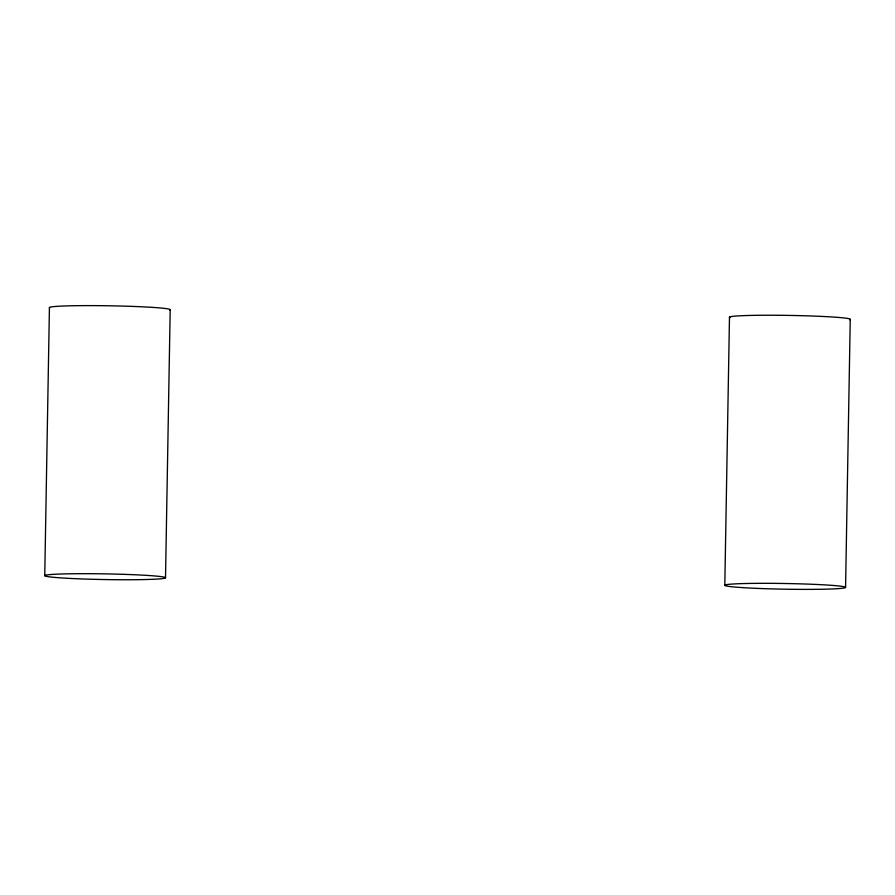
<?xml version="1.0" encoding="UTF-8"?>
<svg xmlns="http://www.w3.org/2000/svg" width="895" height="895" viewBox="0 0 895 895"><rect width="100%" height="100%" fill="white"/><g stroke="black" fill="none" stroke-linecap="round" stroke-linejoin="round"><path stroke-width="1.34" d="M44.75 575.664L49.426 307.589M165.519 577.778A60.39 2.842 1 0 0 75.068 573.729A60.39 2.842 1 0 0 74.811 578.651A60.39 2.842 1 0 0 165.519 577.778L170.195 309.704M724.805 585.296L729.481 317.222M845.574 587.411A60.39 2.842 1 0 0 755.123 583.361A60.39 2.842 1 0 0 754.865 588.284A60.39 2.842 1 0 0 845.574 587.411L850.25 319.336M730.074 317.635A60.39 2.842 1 0 1 790.016 315.432A60.39 2.842 1 0 1 849.612 319.728M49.572 307.791A60.39 2.842 1 0 1 112.11 305.844A60.39 2.842 1 0 1 169.558 310.095"/></g></svg>
